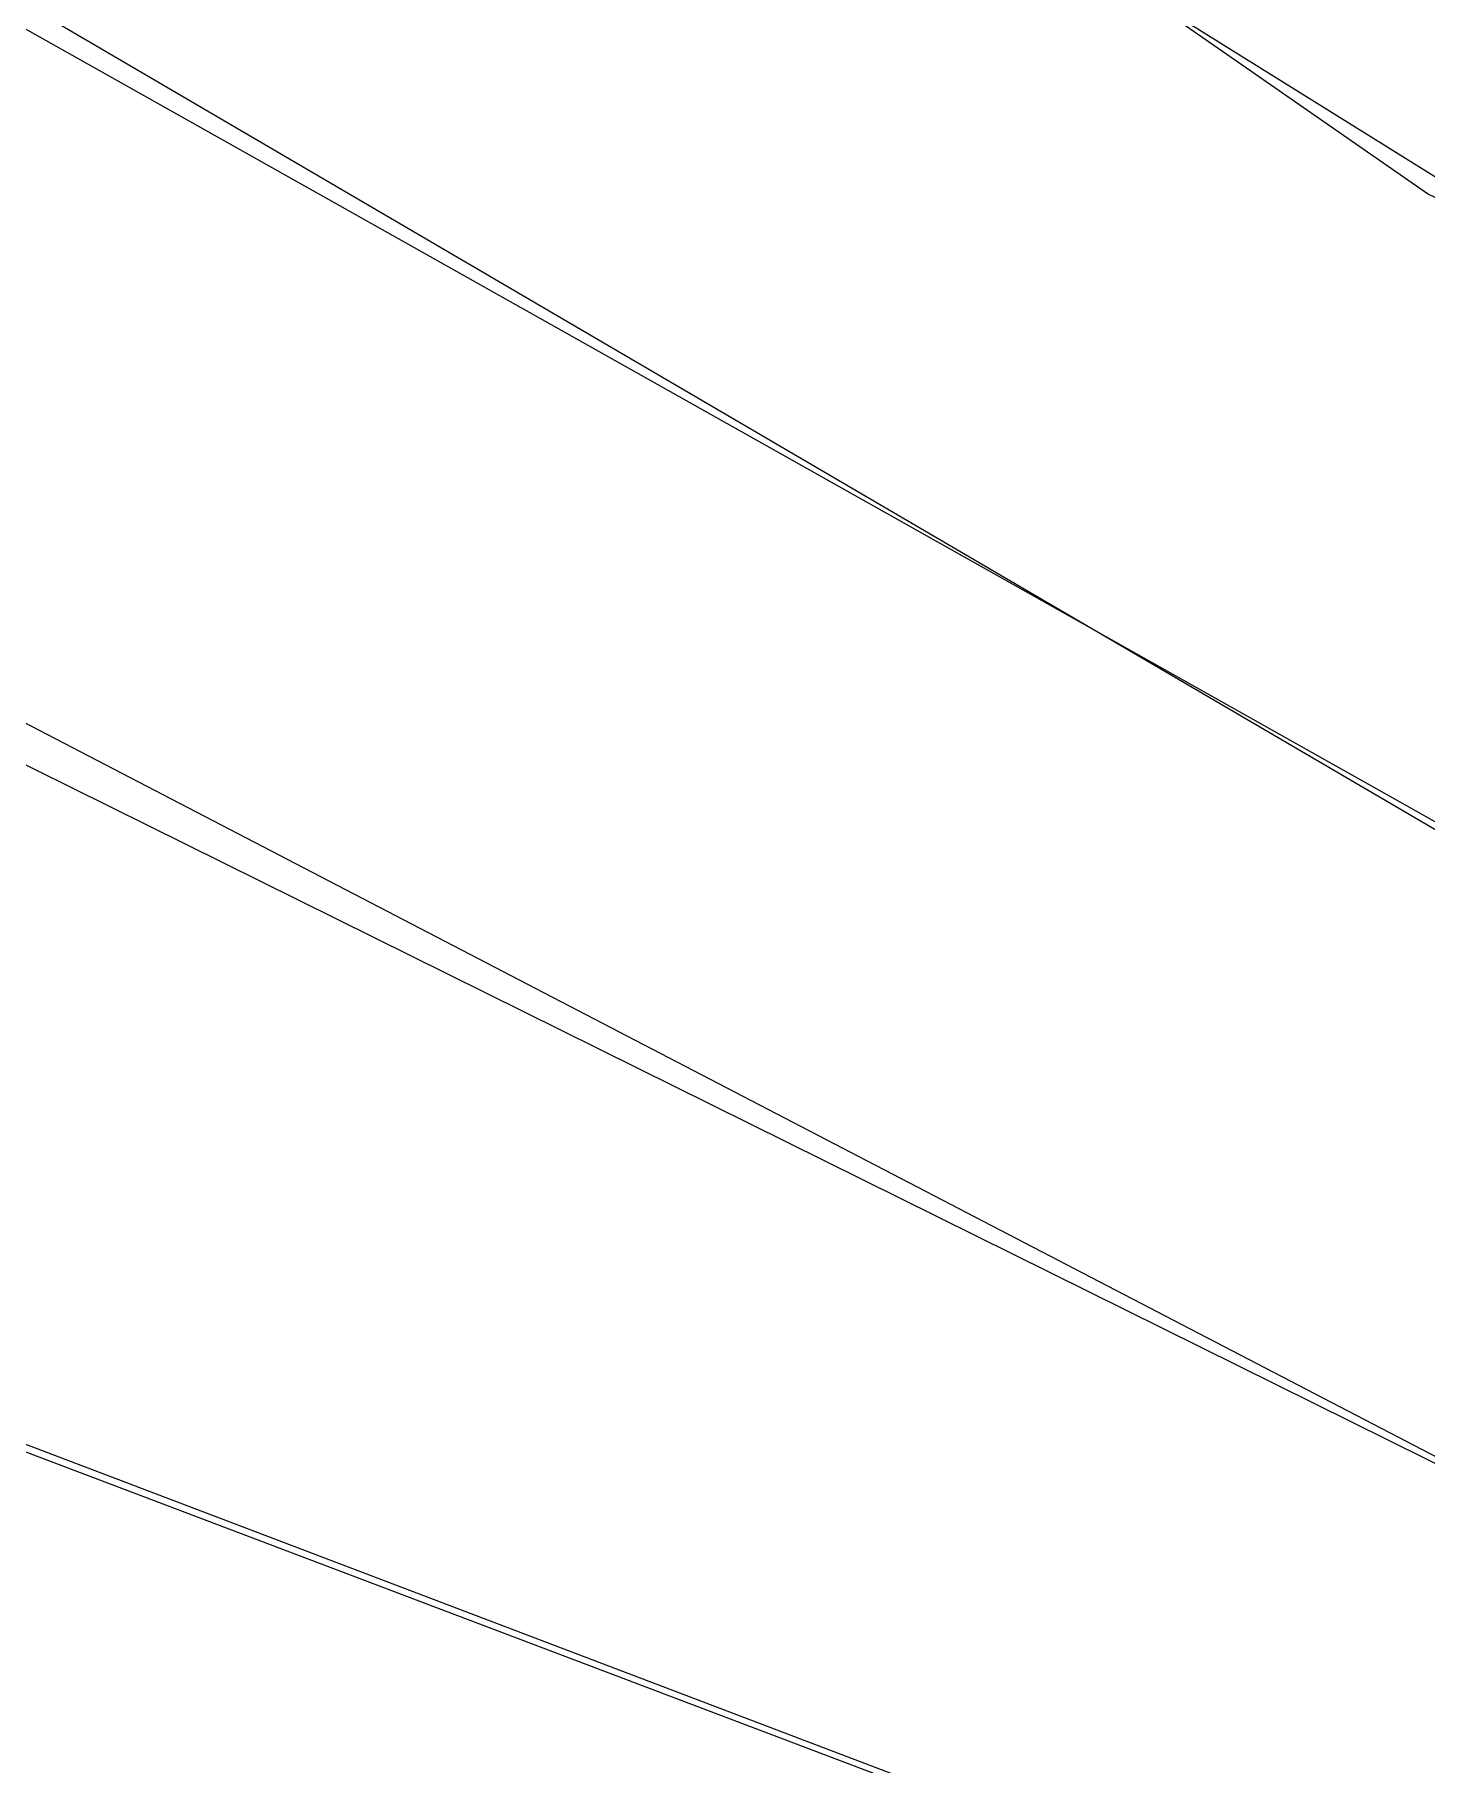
# Model space of a CAD drawing. Extents: x 104.513 to 104.5295, y 28.4567 to 28.4663.
# Drawn here: x 104.5130498 to 104.5131172, y 28.4619902 to 28.462074 of the extents above; entities that cross this region are included whole.
import ezdxf

# ---------------------------------------------------------------- set-up
doc = ezdxf.new("R2010")
doc.units = 0
doc.header["$MEASUREMENT"] = 0
doc.layers.add('Contour_Line_Minor', color=7, linetype='Continuous')
doc.layers.add('Iso-height_Area', color=7, linetype='Continuous')

msp = doc.modelspace()

# ---------------------------------------------------------------- linework, layer by layer
at = {"layer": 'Contour_Line_Minor', "color": 0}
for points in [[(104.512982368, 28.462111904, 433), (104.513154716, 28.462015021, 433), (104.513384538, 28.461918187, 433), (104.51367972, 28.461708174, 433), (104.513997006, 28.461617074, 433), (104.514140609, 28.461465488, 433), (104.51421792, 28.461427618, 433), (104.514315993, 28.461425176, 433), (104.514416947, 28.461441692, 433), (104.514879325, 28.461588847, 433), (104.514966614, 28.461638925, 433), (104.515176306, 28.461803485, 433), (104.515412748, 28.461944881, 433), (104.515494067, 28.462020006, 433), (104.515608646, 28.462171066, 433), (104.515648314, 28.462254569, 433), (104.515654177, 28.462333723, 433), (104.515606321, 28.462475291, 433), (104.515538111, 28.462609598, 433), (104.515532774, 28.462665809, 433), (104.515551042, 28.462681391, 433), (104.515873371, 28.462698722, 433), (104.516049256, 28.462738144, 433), (104.516205932, 28.462842321, 433)], [(104.512982368, 28.462031179, 431), (104.513356488, 28.461889077, 431), (104.513663936, 28.46166959, 431), (104.513917082, 28.461586784, 431), (104.513991717, 28.461530111, 431), (104.514074625, 28.46141559, 431), (104.514169693, 28.461367199, 431), (104.514250658, 28.461365856, 431), (104.514390783, 28.461392318, 431), (104.514888867, 28.461559778, 431), (104.514977929, 28.46160499, 431), (104.515217348, 28.46180257, 431), (104.515426, 28.461929522, 431), (104.515512967, 28.462006327, 431), (104.515587859, 28.462095426, 431), (104.515649628, 28.462179863, 431), (104.515689569, 28.462265294, 431), (104.515700496, 28.462352646, 431), (104.515683337, 28.4625142, 431), (104.515695728, 28.462581533, 431), (104.515717463, 28.462599746, 431), (104.5160057, 28.462671123, 431), (104.516129385, 28.462718338, 431), (104.51621819, 28.462770354, 431)], [(104.512982368, 28.462151375, 434), (104.513148096, 28.462048125, 434), (104.513400868, 28.461931249, 434), (104.513688928, 28.461726391, 434), (104.513799381, 28.461691543, 434), (104.513951301, 28.461668056, 434), (104.514018842, 28.461639733, 434), (104.514063361, 28.461607668, 434), (104.514158975, 28.461500734, 434), (104.514255801, 28.461455896, 434), (104.514336351, 28.46145313, 434), (104.514474885, 28.461477836, 434), (104.514862152, 28.461599505, 434), (104.514964663, 28.461655365, 434), (104.515188234, 28.461825391, 434)], [(104.512982368, 28.462071825, 432), (104.513131279, 28.46199805, 432), (104.513367685, 28.461905146, 432), (104.513663843, 28.461692908, 432), (104.513969552, 28.461598697, 432), (104.514109332, 28.461438777, 432), (104.514187728, 28.461399877, 432), (104.51426842, 28.461394782, 432), (104.5144393, 28.461426057, 432), (104.514884096, 28.461574313, 432), (104.514981873, 28.461629522, 432), (104.515209137, 28.461811277, 432)]]:
    msp.add_polyline3d(points, dxfattribs=at)
at = {"layer": 'Iso-height_Area', "color": 0}
for points in [[(104.512982368, 28.466148983, 431), (104.512990587, 28.462054403, 431), (104.513030299, 28.462012589, 431), (104.513356488, 28.461889077, 431), (104.513644672, 28.461679198, 431), (104.51389942, 28.461596228, 431), (104.51389942, 28.461596228, 431), (104.513974456, 28.461549198, 431), (104.514059034, 28.46143116, 431), (104.514100983, 28.461394692, 431), (104.514169693, 28.461367199, 431), (104.514213476, 28.46136445, 431), (104.5143424, 28.461380645, 431), (104.514477167, 28.461417057, 431), (104.514799856, 28.461524231, 431), (104.514959509, 28.461593336, 431), (104.515217348, 28.46180257, 431)], [(104.512982368, 28.466148983, 432), (104.512986399, 28.462117542, 432), (104.512998707, 28.462078572, 432), (104.513024726, 28.462053463, 432), (104.513131279, 28.46199805, 432), (104.513367685, 28.461905146, 432), (104.513663843, 28.461692908, 432), (104.513975069, 28.461596228, 432), (104.513975069, 28.461596228, 432), (104.514130263, 28.461421102, 432), (104.514187728, 28.461399877, 432), (104.51426842, 28.461394782, 432), (104.514470317, 28.461434755, 432), (104.514917657, 28.461590061, 432), (104.515027662, 28.461664287, 432), (104.515161194, 28.461778422, 432)], [(104.512982368, 28.466148983, 433), (104.512988503, 28.462136056, 433), (104.513021208, 28.462091927, 433), (104.513132378, 28.462026868, 433), (104.513384538, 28.461918187, 433), (104.51367972, 28.461708174, 433), (104.513763394, 28.46167745, 433), (104.513973534, 28.461630864, 433), (104.514027325, 28.461596228, 433), (104.514027325, 28.461596228, 433), (104.514116589, 28.461487389, 433), (104.514164892, 28.461448176, 433), (104.51421792, 28.461427618, 433), (104.514283011, 28.461423239, 433), (104.514510371, 28.461467121, 433), (104.514807657, 28.461562091, 433), (104.514922591, 28.461611876, 433), (104.515176306, 28.461803485, 433)], [(104.512982368, 28.466148983, 434), (104.512986134, 28.46219941, 434), (104.512998178, 28.46215845, 434), (104.513023023, 28.462131731, 434), (104.513117304, 28.46206626, 434), (104.513400868, 28.461931249, 434), (104.513658239, 28.461741632, 434), (104.513758351, 28.461700998, 434), (104.513951301, 28.461668056, 434), (104.514018842, 28.461639733, 434), (104.51407543, 28.461596228, 434), (104.51407543, 28.461596228, 434), (104.514158975, 28.461500734, 434), (104.514255801, 28.461455896, 434), (104.514383344, 28.461458668, 434), (104.514559567, 28.461501404, 434), (104.514804825, 28.461577683, 434), (104.514922825, 28.461630213, 434), (104.515188234, 28.461825391, 434)]]:
    msp.add_polyline3d(points, dxfattribs=at)

doc.saveas('drawing.dxf')
